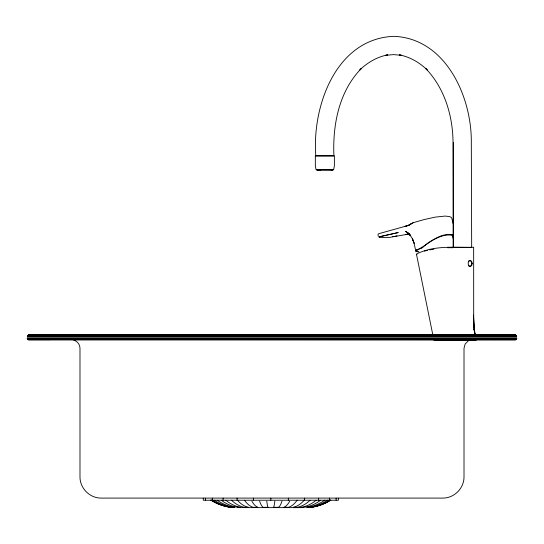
<?xml version="1.0" encoding="UTF-8"?>
<svg xmlns="http://www.w3.org/2000/svg" width="544" height="544" viewBox="0 0 544 544"><rect width="100%" height="100%" fill="white"/><g stroke="black" fill="none" stroke-linecap="round" stroke-linejoin="round"><path stroke-width="0.82" d="M453.145 247.636L453.376 142.569L453.424 234.926M333.601 169.884L334.383 165.832L334.383 155.863L315.343 155.863L315.343 165.832L316.118 169.884M492.993 339.789L493.836 338.858M494.414 339.789L495.271 338.858M331.86 169.925L330.997 169.986L332.581 169.925L317.145 169.925L320.627 169.925M293.61 507.62L298.724 507.62M452.465 234.756C437.696 232.438 428.074 245.398 415.861 250.41L415.84 251.165L414.181 243.719L412.338 238.476L414.127 243.277C412.971 239.584 411.393 235.504 407.728 233.648L409.734 234.933L407.531 234.002M421.62 247.969L422.402 247.343M468.234 340.966L465.14 344.053L464.012 348.276L464.012 476.993C464.08 488.294 454.186 498.168 442.891 498.093L101.109 498.093C89.814 498.168 79.92 488.294 79.988 476.993L79.988 348.276C79.968 344.542 77.33 341.108 73.726 340.122M473.559 315.602L474.103 329.854L473.688 319.634L473.654 247.268C454.872 247.588 433.609 245.126 416.452 254.102L416.942 254.742M413.025 222.782L409.006 225.073L413.25 222.673L423.783 219.66L434.948 217.158L445.162 216.07L449.596 216.58L451.092 217.301L451.894 218.532L453.064 223.496M409.006 225.073L411.142 223.815M409.217 224.951L404.872 226.474L407.816 225.597M407.742 225.604L378.604 233.75L378.026 234.369L378.243 236.422M379.617 236.722L398.086 232.594L379.617 236.722A9.404 0.986 -5.8 0 0 381.33 237.565L389.824 237.361L407.871 234.219M395.413 236.116L397.025 235.79M318.437 169.912L319.518 169.925M407.279 234.199L405.79 234.376L409 234.525M317.866 169.925L318.832 169.912M316.696 169.565L333.03 169.565M316.615 169.986L333.105 169.986M452.839 247.595L470.444 247.595M29.838 334.56L514.162 334.56M29.152 334.648L514.848 334.648M28.825 334.757L515.175 334.757M28.519 334.914L515.481 334.914M28.234 335.104L515.766 335.104M27.975 335.328L516.025 335.328M27.744 335.594L516.256 335.594M27.554 335.879L516.446 335.879M27.404 336.185L516.596 336.185M27.288 336.512L516.712 336.512M27.2 337.198L516.8 337.198M27.2 338.518L516.8 338.518M27.248 338.858L516.752 338.858M27.302 339.021L48.776 339.021L49.586 339.789M50.164 338.858L493.789 339.021M495.224 339.021L516.698 339.021M27.377 339.177L48.844 339.177M50.211 339.021L493.721 339.177M495.156 339.177L516.623 339.177M27.472 339.32L48.933 339.32M50.279 339.177L493.632 339.32M495.067 339.32L516.528 339.32M27.588 339.449L49.042 339.449M50.368 339.32L493.53 339.449M494.958 339.449L516.412 339.449M27.717 339.565L49.164 339.565M50.47 339.449L493.408 339.565M494.836 339.565L516.283 339.565M27.86 339.66L49.293 339.66M50.592 339.565L493.279 339.66M494.707 339.66L516.14 339.66M28.016 339.735L515.984 339.735M28.519 339.837L515.481 339.837M433.928 340.333L476.129 340.333M232.784 507.3L234.811 507.3A47.797 42.86 -90 0 1 217.172 500.208M237.531 507.3L240.638 507.3A47.797 35.924 90 0 1 225.855 500.208M248.431 507.3L244.426 507.3A47.804 31.423 90 0 1 231.492 500.208M278.596 507.3L273.591 507.3A47.804 3.25 90 0 0 274.822 501.16M288.538 507.3L283.873 507.3A47.804 15.484 -90 0 0 289.741 501.16M301.07 507.3L304.28 507.3A47.797 39.746 -90 0 0 320.64 500.208M306.898 507.3L308.924 507.3A47.797 45.268 90 0 0 327.733 500.086M310.277 507.3L310.964 507.3A47.804 47.682 90 0 0 321.579 504.682M238.673 507.62L303.035 507.62M453.213 235.613C445.958 233.451 438.43 237.204 432.072 240.462A22.569 9.384 -27.2 0 0 422.804 247.445L420.73 248.513A19.972 2.693 -7.8 0 0 418.146 251.505M408.36 233.063L405.504 231.384L409.421 233.736M452.384 235.028L453.084 238.292M416.466 254.204L432.752 334.533M474.395 331.167L474.082 329.501L475.116 335.043M474.708 332.833L475.028 334.499M473.572 323.354L475.184 334.968M473.511 323.007L473.919 326.04L473.545 315.064M453.41 247.636L453.036 142.569C452.866 115.695 444.523 87.931 425.551 68.32L427.196 69.924C419.506 62.506 409.958 56.916 399.398 54.89L401.261 55.291L393.523 54.611L385.778 55.291L387.641 54.89C377.08 56.916 367.533 62.506 359.849 69.924L361.495 68.32C338.987 91.276 332.561 124.773 333.914 155.883L315.812 155.904C311.916 106.631 335.764 38.923 393.523 36.326C445.767 38.08 471.879 96.995 471.308 142.569L471.675 247.636M338.416 498.127L338.416 500.235L203.293 500.235L203.293 498.127M336.11 498.127L336.11 500.235M329.365 498.127L329.365 500.235M318.628 498.127L318.628 500.235M304.633 498.127L304.633 500.235M288.34 498.127L288.34 500.235M270.851 498.127L270.851 500.235M253.368 498.127L253.368 500.235M237.075 498.127L237.075 500.235M223.081 498.127L223.081 500.235M212.344 498.127L212.344 500.235M205.598 498.127L205.598 500.235M330.786 500.086A47.797 47.695 -90 0 1 310.964 507.3M324.918 500.086A47.804 43.03 -90 0 1 307.04 507.3M297.099 500.208A47.797 20.951 -90 0 1 288.476 507.3M329.848 500.086A47.804 46.954 -90 0 1 310.338 507.3M310.128 500.208A47.797 31.355 -90 0 1 297.228 507.3L293.277 507.3A47.804 26.663 90 0 0 304.246 500.208M232.88 507.3A47.804 45.152 90 0 1 214.118 500.086M316.152 500.208A47.804 36.169 -90 0 1 301.274 507.3M266.784 501.16A47.797 3.332 -90 0 0 268.049 507.3L263.112 507.3A47.804 9.2 -90 0 1 259.631 501.16M281.976 501.16A47.797 9.119 -90 0 1 278.521 507.3M210.95 500.086A47.804 47.682 -90 0 0 230.758 507.3L231.431 507.3A47.797 46.879 90 0 1 211.949 500.086M248.377 507.3A47.797 26.731 90 0 1 237.374 500.208M330.759 500.086A47.804 47.682 90 0 1 327.209 502.16M326.604 502.479A47.804 47.682 90 0 1 322.225 504.438M318.179 505.566A47.797 46.879 -90 0 1 315.574 506.294M312.943 506.872A47.797 46.879 -90 0 1 310.944 507.205M237.592 507.3A47.804 39.556 -90 0 1 221.313 500.208M244.514 500.208A47.804 21.032 -90 0 0 253.171 507.3L257.829 507.3A47.797 15.558 -90 0 1 251.872 501.16M230.064 507.205A47.797 47.695 90 0 1 220.109 504.682M219.463 504.438A47.797 47.695 90 0 1 215.084 502.479M214.472 502.16A47.797 47.695 90 0 1 210.922 500.086M230.697 507.205A47.804 46.954 90 0 1 223.455 505.566M418.873 251.92A20.985 2.829 -7.8 0 1 417.01 249.642M424.429 251.11A18.816 2.536 -7.8 0 1 427.4 250.403M429.814 249.907A18.816 2.536 -7.8 0 1 431.501 249.594M432.269 249.465A18.816 2.536 -7.8 0 1 433.86 249.2M447.692 247.751A18.816 2.536 -7.8 0 1 452.567 247.778M468.466 261.14A2.91 2.054 -90 0 1 471.648 262.548A2.91 2.054 -90 0 1 469.696 266.376M469.125 266.261A2.91 2.054 -90 0 1 468.466 265.798M472.192 263.466L471.723 265.526L470.404 266.376C467.378 266.023 467.378 260.916 470.404 260.562L471.723 261.412L472.192 263.466M393.904 236.382L392.455 236.613L393.897 236.388M410.441 235.287L409.061 233.723L410.441 235.287"/></g></svg>
